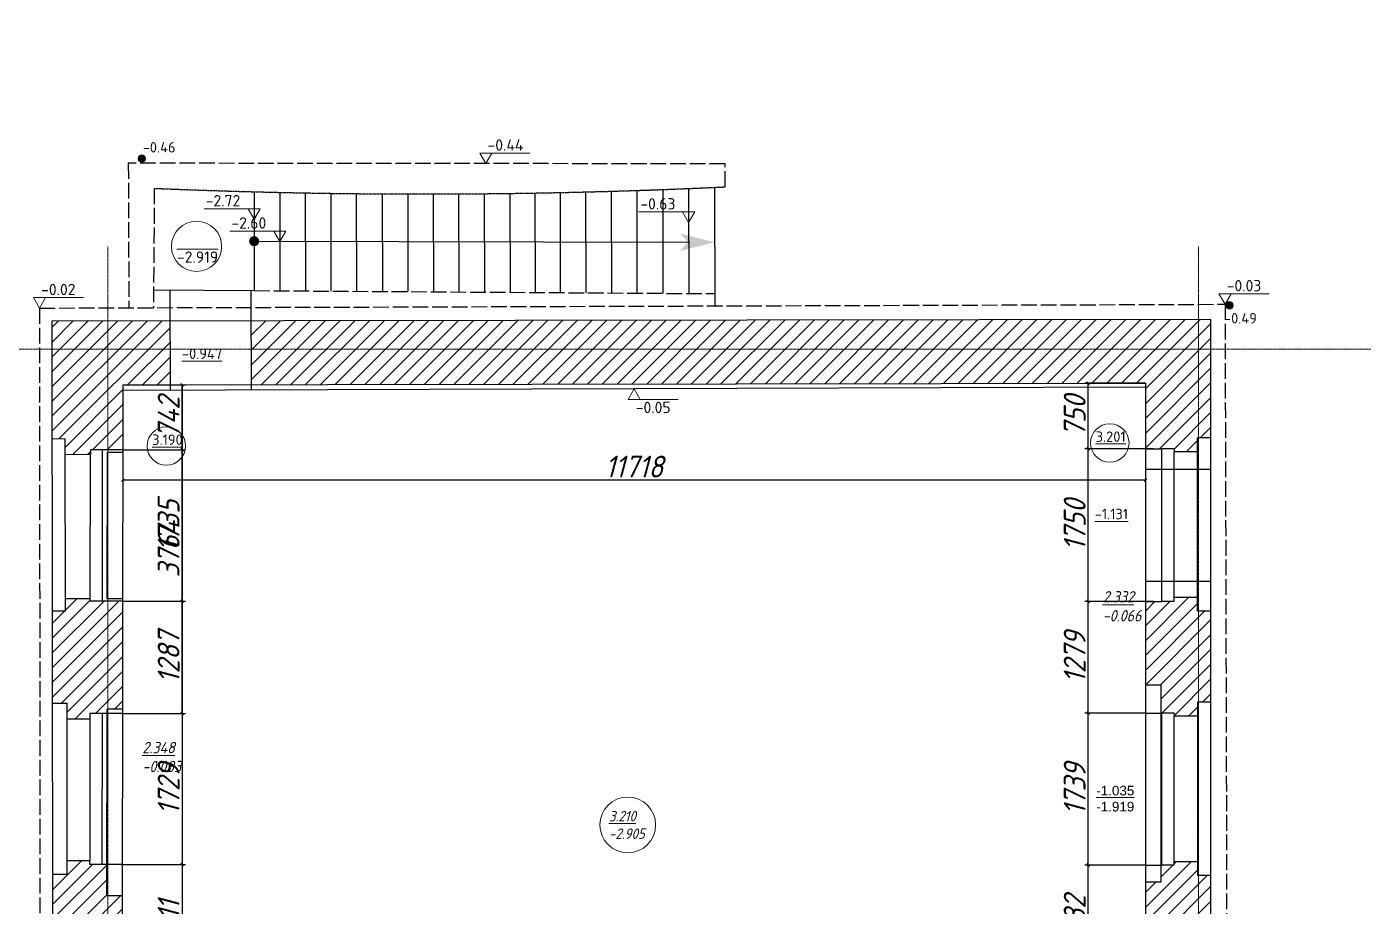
# Model space of a CAD drawing. Header units: millimetres. Extents: x 504091 to 2165846, y 135022 to 442887.
# Drawn here: x 583987 to 599304, y 302058 to 312132 of the extents above; entities that cross this region are included whole.
import ezdxf

# ---------------------------------------------------------------- set-up
doc = ezdxf.new("R2010")
doc.units = ezdxf.units.MM
for name, pattern in [('334', [5, 4, -1]), ('ACAD_ISO02W100', [15, 12, -3]), ('ADSK_Линия сетки', [25, 20, -2.5, 0, -2.5]), ('осеваяX2', [4, 2.5, -0.5, 0.5, -0.5])]:
    doc.linetypes.add(name, pattern=pattern)
doc.layers.get('Defpoints').update_dxf_attribs({"color": 255})
for name, color, linetype in [('Контур', 7, 'Continuous'), ('Перепад', 251, 'ACAD_ISO02W100'), ('Рама', 121, 'Continuous'), ('Штриховка', 252, 'Continuous')]:
    doc.layers.add(name, color=color, linetype=linetype)
for name, color, linetype, lineweight in [('Оси', 165, 'осеваяX2', 13), ('отметки', 7, 'Continuous', 20), ('размеры', 7, 'Continuous', 9)]:
    doc.layers.add(name, color=color, linetype=linetype, lineweight=lineweight)
doc.styles.add('ISOCPEUR', font='isocpeur.ttf', dxfattribs={"width": 0.9, "oblique": 15, "height": 250})
doc.styles.get("Standard").update_dxf_attribs({"font": 'arial.ttf'})
doc.dimstyles.new('GENPLAN 1000', dxfattribs={"dimscale": 10, "dimtxt": 13, "dimasz": 3, "dimexe": 4, "dimexo": 0, "dimgap": 3, "dimtad": 1, "dimdec": 0, "dimzin": 0, "dimtxsty": 'ISOCPEUR', "dimblk1": 'OBLIQUE', "dimblk2": 'OBLIQUE', "dimsah": 1, "dimcen": -1, "dimaunit": 1, "dimadec": 3, "dimazin": 0, "dimtfac": 0.75, "dimtdec": 0, "dimtix": 1, "dimtmove": 1, "dimatfit": 3, "dimfxl": 0, "dimtvp": 0.6, "dimarcsym": 0})

# ---------------------------------------------------------------- blocks, each defined once
blk = doc.blocks.new('S1')
at = {"color": 0, "const_width": 0.75}
blk.add_lwpolyline([(-0.375, 0, 1), (0.375, 0, 1)], format="xyb", close=True, dxfattribs=at)
blk = doc.blocks.new('*U15')
at = {"layer": 'Штриховка'}
blk.add_lwpolyline([(0, 0), (2.742, -4.148)], dxfattribs=at)
blk.add_solid([(2.91, -4.402), (2.774, -4.018), (2.609, -4.127), (2.742, -4.148)], dxfattribs=at)
at = {"layer": 'Штриховка', "xscale": 0.07662220042706859, "yscale": 0.07662220042706859, "zscale": 0.07662220042706859, "rotation": 92.00857567819726}
blk.add_blockref('S1', (0, 0), dxfattribs=at)
blk = doc.blocks.new('806')
at = {"color": 0, "const_width": 0.6}
blk.add_lwpolyline([(-0.3, 0, 1), (0.3, 0, 1)], format="xyb", close=True, dxfattribs=at)
at = {"color": 0}
blk.add_circle((0, 0), 0.6, dxfattribs=at)
blk = doc.blocks.new('_Oblique')
at = {"color": 0, "linetype": 'ByBlock', "lineweight": -2}
blk.add_line((-0.5, -0.5), (0.5, 0.5), dxfattribs=at)
blk = doc.blocks.new('*D30')
at = {"layer": 'Defpoints', "color": 0, "lineweight": 20, "ltscale": 0.03, "transparency": 16777216}
for p in [(596152, 302530), (596807, 302530), (596807, 301248)]:
    blk.add_point(p, dxfattribs=at)
at = {"layer": 'размеры', "color": 0, "lineweight": -2, "ltscale": 0.03, "transparency": 16777216}
for p, q in [((596807, 302530), (596112, 302530)), ((596152, 301248), (596152, 302530)), ((596807, 301248), (596112, 301248))]:
    blk.add_line(p, q, dxfattribs=at)
at = {"layer": 'размеры', "color": 0, "lineweight": -2, "ltscale": 0.03, "transparency": 16777216, "xscale": 30, "yscale": 30, "zscale": 30}
for p, rotation in [((596152, 302530), 90), ((596152, 301248), 270)]:
    blk.add_blockref('_Oblique', p, dxfattribs=dict(at, rotation=rotation))
at = {"layer": 'размеры', "color": 0, "ltscale": 0.03, "transparency": 16777216, "insert": (595997, 301889), "char_height": 250, "attachment_point": 5, "rotation": 90, "style": 'ISOCPEUR'}
blk.add_mtext('1282', dxfattribs=at)
blk = doc.blocks.new('*D31')
at = {"layer": 'Defpoints', "color": 0, "lineweight": 20, "ltscale": 0.03, "transparency": 16777216}
for p in [(596152, 304269), (596807, 304269), (596807, 302530)]:
    blk.add_point(p, dxfattribs=at)
at = {"layer": 'размеры', "color": 0, "lineweight": -2, "ltscale": 0.03, "transparency": 16777216}
for p, q in [((596807, 304269), (596112, 304269)), ((596152, 302530), (596152, 304269)), ((596807, 302530), (596112, 302530))]:
    blk.add_line(p, q, dxfattribs=at)
at = {"layer": 'размеры', "color": 0, "lineweight": -2, "ltscale": 0.03, "transparency": 16777216, "xscale": 30, "yscale": 30, "zscale": 30}
for p, rotation in [((596152, 304269), 90), ((596152, 302530), 270)]:
    blk.add_blockref('_Oblique', p, dxfattribs=dict(at, rotation=rotation))
at = {"layer": 'размеры', "color": 0, "ltscale": 0.03, "transparency": 16777216, "insert": (595997, 303400), "char_height": 250, "attachment_point": 5, "rotation": 90, "style": 'ISOCPEUR'}
blk.add_mtext('1739', dxfattribs=at)
blk = doc.blocks.new('*D32')
at = {"layer": 'Defpoints', "color": 0, "lineweight": 20, "ltscale": 0.03, "transparency": 16777216}
for p in [(596152, 305548), (596902, 305548), (596807, 304269)]:
    blk.add_point(p, dxfattribs=at)
at = {"layer": 'размеры', "color": 0, "lineweight": -2, "ltscale": 0.03, "transparency": 16777216}
for p, q in [((596902, 305548), (596112, 305548)), ((596152, 304269), (596152, 305548)), ((596807, 304269), (596112, 304269))]:
    blk.add_line(p, q, dxfattribs=at)
at = {"layer": 'размеры', "color": 0, "lineweight": -2, "ltscale": 0.03, "transparency": 16777216, "xscale": 30, "yscale": 30, "zscale": 30}
for p, rotation in [((596152, 305548), 90), ((596152, 304269), 270)]:
    blk.add_blockref('_Oblique', p, dxfattribs=dict(at, rotation=rotation))
at = {"layer": 'размеры', "color": 0, "ltscale": 0.03, "transparency": 16777216, "insert": (595997, 304909), "char_height": 250, "attachment_point": 5, "rotation": 90, "style": 'ISOCPEUR'}
blk.add_mtext('1279', dxfattribs=at)
blk = doc.blocks.new('*D33')
at = {"layer": 'Defpoints', "color": 0, "lineweight": 20, "ltscale": 0.03, "transparency": 16777216}
for p in [(596152, 307298), (596902, 307298), (596902, 305548)]:
    blk.add_point(p, dxfattribs=at)
at = {"layer": 'размеры', "color": 0, "lineweight": -2, "ltscale": 0.03, "transparency": 16777216}
for p, q in [((596902, 307298), (596112, 307298)), ((596152, 305548), (596152, 307298)), ((596902, 305548), (596112, 305548))]:
    blk.add_line(p, q, dxfattribs=at)
at = {"layer": 'размеры', "color": 0, "lineweight": -2, "ltscale": 0.03, "transparency": 16777216, "xscale": 30, "yscale": 30, "zscale": 30}
for p, rotation in [((596152, 307298), 90), ((596152, 305548), 270)]:
    blk.add_blockref('_Oblique', p, dxfattribs=dict(at, rotation=rotation))
at = {"layer": 'размеры', "color": 0, "ltscale": 0.03, "transparency": 16777216, "insert": (595997, 306423), "char_height": 250, "attachment_point": 5, "rotation": 90, "style": 'ISOCPEUR'}
blk.add_mtext('1750', dxfattribs=at)
blk = doc.blocks.new('*D34')
at = {"layer": 'Defpoints', "color": 0, "lineweight": 20, "ltscale": 0.03, "transparency": 16777216}
for p in [(596152, 308048), (596808, 308048), (596902, 307298)]:
    blk.add_point(p, dxfattribs=at)
at = {"layer": 'размеры', "color": 0, "lineweight": -2, "ltscale": 0.03, "transparency": 16777216}
for p, q in [((596808, 308048), (596112, 308048)), ((596152, 307298), (596152, 308048)), ((596902, 307298), (596112, 307298))]:
    blk.add_line(p, q, dxfattribs=at)
at = {"layer": 'размеры', "color": 0, "lineweight": -2, "ltscale": 0.03, "transparency": 16777216, "xscale": 30, "yscale": 30, "zscale": 30}
for p, rotation in [((596152, 308048), 90), ((596152, 307298), 270)]:
    blk.add_blockref('_Oblique', p, dxfattribs=dict(at, rotation=rotation))
at = {"layer": 'размеры', "color": 0, "ltscale": 0.03, "transparency": 16777216, "insert": (595997, 307673), "char_height": 250, "attachment_point": 5, "rotation": 90, "style": 'ISOCPEUR'}
blk.add_mtext('750', dxfattribs=at)
blk = doc.blocks.new('*D35')
at = {"layer": 'Defpoints', "color": 0, "lineweight": 20, "ltscale": 0.03, "transparency": 16777216}
for p in [(596808, 308048), (585089, 308029), (585089, 306939)]:
    blk.add_point(p, dxfattribs=at)
at = {"layer": 'размеры', "color": 0, "lineweight": -2, "ltscale": 0.03, "transparency": 16777216}
for p, q in [((596808, 308048), (596808, 306899)), ((585089, 308029), (585089, 306899)), ((596808, 306939), (585089, 306939))]:
    blk.add_line(p, q, dxfattribs=at)
at = {"layer": 'размеры', "color": 0, "lineweight": -2, "ltscale": 0.03, "transparency": 16777216, "xscale": 30, "yscale": 30, "zscale": 30, "rotation": 180}
blk.add_blockref('_Oblique', (585089, 306939), dxfattribs=at)
at = {"layer": 'размеры', "color": 0, "lineweight": -2, "ltscale": 0.03, "transparency": 16777216, "xscale": 30, "yscale": 30, "zscale": 30}
blk.add_blockref('_Oblique', (596808, 306939), dxfattribs=at)
at = {"layer": 'размеры', "color": 0, "ltscale": 0.03, "transparency": 16777216, "insert": (590948, 307094), "char_height": 250, "attachment_point": 5, "style": 'ISOCPEUR'}
blk.add_mtext('11718', dxfattribs=at)
blk = doc.blocks.new('*D36')
at = {"layer": 'Defpoints', "color": 0, "lineweight": 20, "ltscale": 0.03, "transparency": 16777216}
for p in [(585089, 308029), (585088, 307287), (585768, 307287)]:
    blk.add_point(p, dxfattribs=at)
at = {"layer": 'размеры', "color": 0, "lineweight": -2, "ltscale": 0.03, "transparency": 16777216}
for p, q in [((585089, 308029), (585808, 308029)), ((585768, 308029), (585768, 307287)), ((585088, 307287), (585808, 307287))]:
    blk.add_line(p, q, dxfattribs=at)
at = {"layer": 'размеры', "color": 0, "lineweight": -2, "ltscale": 0.03, "transparency": 16777216, "xscale": 30, "yscale": 30, "zscale": 30}
for p, rotation in [((585768, 308029), 90), ((585768, 307287), 270)]:
    blk.add_blockref('_Oblique', p, dxfattribs=dict(at, rotation=rotation))
at = {"layer": 'размеры', "color": 0, "ltscale": 0.03, "transparency": 16777216, "insert": (585613, 307658), "char_height": 250, "attachment_point": 5, "rotation": 90, "style": 'ISOCPEUR'}
blk.add_mtext('742', dxfattribs=at)
blk = doc.blocks.new('*D37')
at = {"layer": 'Defpoints', "color": 0, "lineweight": 20, "ltscale": 0.03, "transparency": 16777216}
for p in [(585088, 307287), (585085, 305552), (585768, 305552)]:
    blk.add_point(p, dxfattribs=at)
at = {"layer": 'размеры', "color": 0, "lineweight": -2, "ltscale": 0.03, "transparency": 16777216}
for p, q in [((585088, 307287), (585808, 307287)), ((585768, 307287), (585768, 305552)), ((585085, 305552), (585808, 305552))]:
    blk.add_line(p, q, dxfattribs=at)
at = {"layer": 'размеры', "color": 0, "lineweight": -2, "ltscale": 0.03, "transparency": 16777216, "xscale": 30, "yscale": 30, "zscale": 30}
for p, rotation in [((585768, 307287), 90), ((585768, 305552), 270)]:
    blk.add_blockref('_Oblique', p, dxfattribs=dict(at, rotation=rotation))
at = {"layer": 'размеры', "color": 0, "ltscale": 0.03, "transparency": 16777216, "insert": (585613, 306419), "char_height": 250, "attachment_point": 5, "rotation": 90, "style": 'ISOCPEUR'}
blk.add_mtext('1735', dxfattribs=at)
blk = doc.blocks.new('*D38')
at = {"layer": 'Defpoints', "color": 0, "lineweight": 20, "ltscale": 0.03, "transparency": 16777216}
for p in [(585085, 305552), (585083, 304265), (585768, 304265)]:
    blk.add_point(p, dxfattribs=at)
at = {"layer": 'размеры', "color": 0, "lineweight": -2, "ltscale": 0.03, "transparency": 16777216}
for p, q in [((585085, 305552), (585808, 305552)), ((585768, 305552), (585768, 304265)), ((585083, 304265), (585808, 304265))]:
    blk.add_line(p, q, dxfattribs=at)
at = {"layer": 'размеры', "color": 0, "lineweight": -2, "ltscale": 0.03, "transparency": 16777216, "xscale": 30, "yscale": 30, "zscale": 30}
for p, rotation in [((585768, 305552), 90), ((585768, 304265), 270)]:
    blk.add_blockref('_Oblique', p, dxfattribs=dict(at, rotation=rotation))
at = {"layer": 'размеры', "color": 0, "ltscale": 0.03, "transparency": 16777216, "insert": (585613, 304909), "char_height": 250, "attachment_point": 5, "rotation": 90, "style": 'ISOCPEUR'}
blk.add_mtext('1287', dxfattribs=at)
blk = doc.blocks.new('*D39')
at = {"layer": 'Defpoints', "color": 0, "lineweight": 20, "ltscale": 0.03, "transparency": 16777216}
for p in [(585089, 308029), (585768, 308029), (585083, 304265)]:
    blk.add_point(p, dxfattribs=at)
at = {"layer": 'размеры', "color": 0, "lineweight": -2, "ltscale": 0.03, "transparency": 16777216}
for p, q in [((585089, 308029), (585808, 308029)), ((585768, 304265), (585768, 308029)), ((585083, 304265), (585808, 304265))]:
    blk.add_line(p, q, dxfattribs=at)
at = {"layer": 'размеры', "color": 0, "lineweight": -2, "ltscale": 0.03, "transparency": 16777216, "xscale": 30, "yscale": 30, "zscale": 30}
for p, rotation in [((585768, 308029), 90), ((585768, 304265), 270)]:
    blk.add_blockref('_Oblique', p, dxfattribs=dict(at, rotation=rotation))
at = {"layer": 'размеры', "color": 0, "ltscale": 0.03, "transparency": 16777216, "insert": (585613, 306147), "char_height": 250, "attachment_point": 5, "rotation": 90, "style": 'ISOCPEUR'}
blk.add_mtext('3764', dxfattribs=at)
blk = doc.blocks.new('*D40')
at = {"layer": 'Defpoints', "color": 0, "lineweight": 20, "ltscale": 0.03, "transparency": 16777216}
for p in [(585083, 304265), (585080, 302536), (585768, 302536)]:
    blk.add_point(p, dxfattribs=at)
at = {"layer": 'размеры', "color": 0, "lineweight": -2, "ltscale": 0.03, "transparency": 16777216}
for p, q in [((585083, 304265), (585808, 304265)), ((585768, 304265), (585768, 302536)), ((585080, 302536), (585808, 302536))]:
    blk.add_line(p, q, dxfattribs=at)
at = {"layer": 'размеры', "color": 0, "lineweight": -2, "ltscale": 0.03, "transparency": 16777216, "xscale": 30, "yscale": 30, "zscale": 30}
for p, rotation in [((585768, 304265), 90), ((585768, 302536), 270)]:
    blk.add_blockref('_Oblique', p, dxfattribs=dict(at, rotation=rotation))
at = {"layer": 'размеры', "color": 0, "ltscale": 0.03, "transparency": 16777216, "insert": (585613, 303401), "char_height": 250, "attachment_point": 5, "rotation": 90, "style": 'ISOCPEUR'}
blk.add_mtext('1729', dxfattribs=at)
blk = doc.blocks.new('*D41')
at = {"layer": 'Defpoints', "color": 0, "lineweight": 20, "ltscale": 0.03, "transparency": 16777216}
for p in [(585080, 302536), (585078, 301225), (585768, 301225)]:
    blk.add_point(p, dxfattribs=at)
at = {"layer": 'размеры', "color": 0, "lineweight": -2, "ltscale": 0.03, "transparency": 16777216}
for p, q in [((585080, 302536), (585808, 302536)), ((585768, 302536), (585768, 301225)), ((585078, 301225), (585808, 301225))]:
    blk.add_line(p, q, dxfattribs=at)
at = {"layer": 'размеры', "color": 0, "lineweight": -2, "ltscale": 0.03, "transparency": 16777216, "xscale": 30, "yscale": 30, "zscale": 30}
for p, rotation in [((585768, 302536), 90), ((585768, 301225), 270)]:
    blk.add_blockref('_Oblique', p, dxfattribs=dict(at, rotation=rotation))
at = {"layer": 'размеры', "color": 0, "ltscale": 0.03, "transparency": 16777216, "insert": (585613, 301881), "char_height": 250, "attachment_point": 5, "rotation": 90, "style": 'ISOCPEUR'}
blk.add_mtext('1311', dxfattribs=at)
blk = doc.blocks.new('оси')
at = {"layer": 'Оси', "linetype": 'ADSK_Линия сетки'}
for p, q in [((24550, -2196.5), (24550, 46378)), ((37050, -2196.5), (37050, 46378)), ((-3614.3, 45200), (62615.4, 45200))]:
    blk.add_line(p, q, dxfattribs=at)

msp = doc.modelspace()

# ---------------------------------------------------------------- hatches: boundary and pattern name
at = {"layer": 'Штриховка', "ltscale": 0.03}
h = msp.add_hatch(dxfattribs=at)
h.set_pattern_fill('_USER', color=256, scale=120, angle=45, pattern_type=0)
h.set_pattern_definition([(45, (592694.78, 283676.1), (-84.8528, 84.8528), [])])
h.paths.add_polyline_path([(592787.6397, 283908.4079), (592642.794, 283909.2875), (592641.9206, 283558.2902), (592498.333, 283559.1622), (592498.614, 283302.7289), (592783.9634, 283303.0416)], flags=17)
h.paths.add_polyline_path([(620824.0138, 307295.056), (620674.0436, 307298.0489), (620662.5105, 306720.1371), (620812.4807, 306717.1443)], flags=17)
h.paths.add_polyline_path([(612646.7372, 308113.2191), (613525.8437, 308114.325), (613525.3023, 308544.6449), (613524.7319, 308998.0477), (611882.1579, 308997.7993), (611928.1288, 300770.1047), (611834.3621, 300768.1833), (611834.5178, 300563.5691), (612653.8652, 300585.01), (612651.1533, 301696.5656), (613770.6406, 301692.1388), (613774.5255, 302287.2422), (612654.0573, 302294.5567)])
h.paths.add_polyline_path([(605972.9186, 285704.39), (606234.5105, 285707.1371), (606232.7661, 285873.2484), (606229.8208, 286153.7083), (604567.8886, 286157.8516), (604641.4795, 280866.0745), (605459.014, 280786.8716), (605458.3044, 280952.1559), (606406.8458, 280955.1563), (606406.3328, 281117.3214), (605462.649, 281114.3364), (605450.3713, 285264.1905), (605977.4834, 285269.7261)], flags=17)
h.paths.add_polyline_path([(597882.2773, 283842.1373), (596845.3536, 283831.7551), (596845.6578, 283305.2406), (592783.9634, 283303.0416), (592498.614, 283302.7289), (592498.6309, 283287.2885), (587493.8511, 283295.9883), (587493.852, 283296.3061), (587203.8114, 283297.1371), (585035.5866, 283297.1371), (585035.2985, 283831.0864), (584069.2067, 283821.6414), (584078.0162, 282872.2637), (582665.5907, 282870.8938), (582684.5739, 284233.46), (579987.4423, 284263.0447), (579986.9313, 284113.0412), (582532.4926, 284085.1192), (582513.4844, 282720.7462), (584079.4081, 282722.265), (584082.6558, 282372.268), (584519.3706, 282372.6916), (584539.5257, 282212.7111), (584579.2153, 282532.7497), (584599.3705, 282372.7692), (585036.0853, 282373.1928), (585035.7476, 282998.8465), (596845.8311, 283005.2407), (596846.1574, 282440.4025), (597333.2845, 282446.2363), (597355.1991, 282286.4873), (597391.3642, 282606.9434), (597413.2788, 282447.1943), (597900.4059, 282453.0282), (597896.4911, 282753.0028), (598972.4675, 282765.8888), (598985.9362, 284149.1172), (601323.1136, 284150.5432), (601322.7586, 284300.543), (598837.3887, 284299.0266), (598824.3907, 282964.1297), (597893.8812, 282952.9859)])
h.paths.add_polyline_path([(594673.4558, 285763.5232), (588649.4184, 285761.3606), (588649.5323, 285444.2494), (592496.2347, 285473.8256), (592496.5324, 285202.1657), (592646.009, 285201.2579), (592645.2513, 284896.7628), (592525.2143, 284882.0614), (592765.1389, 284851.4643), (592645.102, 284836.7629), (592644.3443, 284532.2678), (592497.2656, 284533.161), (592497.4979, 284321.1733), (592643.8168, 284320.2847), (592642.9433, 283969.2874), (592522.9064, 283954.586), (592787.7151, 283920.8155), (592796.9395, 285439.7763), (594674.1739, 285443.9948)])
h.paths.add_polyline_path([(587832.4829, 285761.0673), (587613.5167, 285760.9887), (586809.515, 285760.7001), (586812.4264, 285435.8994), (587209.9499, 285439.4627), (587203.8114, 283297.1371), (587493.852, 283296.3061), (587499.9812, 285435.4108), (587834.967, 285437.9864)])
h.paths.add_polyline_path([(585054.9295, 287077.9351), (584849.0508, 287078.2721), (584849.4291, 287309.3534), (584713.5695, 287309.5758), (584713.6133, 287336.2873), (584420.0727, 287337.0316), (584419.6704, 287178.3664), (584271.0179, 287178.7433), (584268.3728, 286135.497), (576811.1233, 286148.718), (576807.4341, 285874.4917), (576647.1796, 285856.6458), (576966.6125, 285812.3449), (576806.358, 285794.499), (576802.6688, 285520.2727), (577102.696, 285520.2727), (577063.8513, 282632.8169), (579981.7845, 282602.0822), (579982.8064, 282902.0881), (577367.8715, 282929.6312), (577402.7231, 285520.2727), (584054.184, 285440.5887), (584056.3557, 285206.549), (585034.551, 285216.1124), (585034.441, 285419.9623), (585493.5032, 285424.0771), (585490.4901, 285760.2265), (585052.7721, 285760.0694)])
h.paths.add_polyline_path([(603411.7263, 286160.7341), (597616.8793, 286175.1812), (597612.1328, 287223.674), (597453.8968, 287222.9577), (597453.247, 287366.4968), (597171.3201, 287365.2205), (597171.3681, 287344.7782), (596998.5375, 287344.3722), (596998.9883, 287152.5189), (596830.692, 287152.1235), (596833.9528, 285764.2989), (596186.475, 285764.0664), (596187.1867, 285447.3948), (596844.4194, 285448.8718), (596844.598, 285139.7776), (597864.8028, 285181.115), (597861.3382, 285446.5954), (601955.1216, 285452.57), (603198.1506, 285444.7571), (603198.1506, 284174.0204), (603318.1506, 284159.0204), (603198.1506, 284144.0204), (603198.1506, 282874.5452), (601326.1434, 282870.1155), (601326.8533, 282570.1163), (603008.8948, 282574.0965), (603041.9257, 278038.3508), (604586.5105, 278032.7333), (604586.5105, 277503.9313), (608542.8616, 277543.7744), (615386.5943, 277611.0375), (615381.3272, 274221.1371), (615081.3268, 274221.1371), (615080.6285, 273771.6626), (615240.5972, 273751.4141), (615080.5663, 273731.6627), (615079.9301, 273322.1881), (622586.8826, 273306.2118), (622578.7968, 274954.2397), (622268.3862, 274955.6002), (621671.6891, 274958.2153), (621668.3079, 274186.7229), (620471.2491, 274191.594), (620479.9368, 279415.7692), (620209.5012, 279415.8508), (620209.4481, 279239.7183), (620322.3243, 279238.6209), (620324.6562, 275652.0752), (620003.4728, 275652.34), (620003.2667, 275402.3401), (620324.6562, 275402.0751), (620324.6562, 274221.1371), (619286.5105, 274221.1371), (619286.5105, 274498.1415), (619036.5105, 274498.1415), (619036.5105, 274221.1371), (615928.17, 274221.1371), (615931.9829, 278521.119), (615394.288, 278515.79), (615397.6223, 278179.3634), (612880.5105, 278159.2867), (612880.5105, 279805.1371), (612727.5105, 279805.1371), (612727.5105, 279742.1371), (612326.957, 279742.1371), (612281.522, 278154.5091), (608784.8283, 278148.7792), (608787.126, 279790.1371), (608647.5105, 279790.1371), (608647.5105, 279728.1371), (608241.8877, 279728.1371), (608258.4837, 277956.1398), (606764.3553, 277891.3613), (606760.7402, 278128.0418), (605470.5144, 278108.3349), (605463.1999, 279811.9383), (604656.1065, 279814.2744), (604671.7627, 278688.4669), (603466.0882, 278695.8637)])
h.paths.add_polyline_path([(597598.5625, 290221.3067), (597452.3581, 290220.6448), (597451.6134, 290385.1432), (597164.6156, 290383.844), (597164.3499, 290331.8181), (597007.2141, 290331.4489), (597007.5477, 290189.4779), (596823.5567, 290189.0456), (596825.7369, 289261.1165), (596994.0331, 289261.512), (596994.4655, 289077.4942), (597027.2964, 289077.5713), (597167.2961, 289077.9002), (597167.3836, 289040.6301), (597445.6625, 289041.8899), (597445.0236, 289183.0252), (597603.2595, 289183.7415)])
h.paths.add_polyline_path([(597584.7933, 293262.8729), (597420.3908, 293262.1287), (597419.7386, 293406.1868), (597157.1294, 293404.9979), (597157.1392, 293400.8176), (597016.9447, 293400.4883), (597017.4498, 293185.5176), (596816.5175, 293185.0455), (596818.4298, 292371.1205), (597002.4208, 292371.5528), (597002.9989, 292125.5072), (597160.1347, 292125.8764), (597160.2575, 292073.6214), (597443.9638, 292074.9057), (597443.3004, 292221.4681), (597589.5048, 292222.13)])
h.paths.add_polyline_path([(597570.8741, 296337.5765), (597416.4868, 296336.8776), (597415.8844, 296469.9341), (597132.2516, 296468.6501), (597132.3593, 296422.8111), (597002.6648, 296422.5064), (597002.9889, 296284.5612), (596809.2361, 296284.106), (596811.5551, 295297.1067), (597012.4875, 295297.5788), (597012.8212, 295155.5232), (597153.0157, 295155.8526), (597153.0677, 295133.7265), (597411.9128, 295134.8983), (597411.1467, 295304.1257), (597575.5492, 295304.87)])
h.paths.add_polyline_path([(597559.3105, 298891.9371), (597559.2597, 299345.2415), (597411.2263, 299345.2249), (597411.2084, 299504.6491), (597129.7049, 299504.6175), (597129.7016, 299473.1052), (596998.5081, 299473.1189), (596998.4909, 299308.1181), (596806.7043, 299308.1381), (596806.603, 298334.0786), (596998.1724, 298334.5287), (596998.546, 298175.5155), (597128.2406, 298175.8202), (597128.2702, 298163.1968), (597408.2133, 298164.4641), (597407.5314, 298315.0889), (597561.9188, 298315.7878)])
h.paths.add_polyline_path([(597558.9155, 302411.2416), (597408.3236, 302411.2247), (597408.3061, 302566.9479), (597135.4478, 302566.9173), (597135.4519, 302530.1045), (596989.4969, 302530.1045), (596989.4769, 302337.1182), (596807.0191, 302337.1372), (596806.9186, 301370.1385), (596998.7052, 301370.1185), (596998.6925, 301248.1214), (597129.8861, 301248.1078), (597129.8831, 301219.7076), (597411.0159, 301219.7392), (597410.9987, 301372.423), (597559.0321, 301372.4397)])
h.paths.add_polyline_path([(597558.5758, 305437.6423), (597403.3215, 305437.6249), (597403.3039, 305594.443), (597135.7704, 305594.413), (597135.7656, 305548.1037), (596995.7656, 305548.1182), (596807.3529, 305548.1378), (596807.2537, 304594.1451), (596989.7115, 304594.1261), (596989.6777, 304269.1211), (597135.6327, 304269.106), (597135.6293, 304236.4083), (597408.1187, 304236.4389), (597408.101, 304394.4275), (597558.6929, 304394.4444)])
h.paths.add_polyline_path([(597558.2005, 308780.5518), (586555.8561, 308762.9934), (586558.2503, 308031.6223), (596807.6127, 308047.6325), (596807.5348, 307298.1418), (596995.9475, 307298.1222), (597135.9475, 307298.1077), (597135.9438, 307262.109), (597403.1167, 307262.139), (597403.0988, 307421.9232), (597558.353, 307421.9406)])
h.paths.add_polyline_path([(585629.0396, 308761.5143), (584273.2474, 308759.3506), (584275.2255, 307413.7087), (584427.8758, 307413.9331), (584428.1401, 307234.1578), (584716.3544, 307234.5815), (584716.4407, 307287.2797), (584856.4409, 307287.2797), (585088.0125, 307286.9006), (585089.2279, 308029.3276), (585631.4338, 308030.1745)])
h.paths.add_polyline_path([(585085.1725, 305552.082), (584853.6009, 305552.4611), (584713.6011, 305552.6903), (584713.6528, 305584.3115), (584430.566, 305583.8953), (584430.774, 305442.3769), (584278.1237, 305442.1525), (584279.678, 304384.8251), (584448.661, 304385.0735), (584448.9283, 304203.2285), (584711.3926, 304203.6144), (584711.4941, 304265.6561), (584851.494, 304265.4269), (584907.331, 304265.3355), (584907.4146, 304316.4058), (585083.1492, 304316.1181)])
h.paths.add_polyline_path([(585079.6478, 302177.2384), (584903.9132, 302177.5261), (584904.5006, 302536.3533), (584848.6635, 302536.4447), (584708.6637, 302536.6738), (584708.7387, 302582.4471), (584451.3115, 302582.0686), (584451.5398, 302426.7357), (584282.5568, 302426.4873), (584284.147, 301344.7217), (584450.5256, 301344.9662), (584450.7416, 301197.9913), (584735.4229, 301198.4098), (584735.4672, 301225.5121), (584902.3543, 301225.2389), (584902.3742, 301237.4075), (585078.1087, 301237.1198)])
h.paths.add_polyline_path([(585074.5482, 299062.1322), (584898.8136, 299062.4199), (584899.5191, 299493.3876), (584872.6319, 299493.4316), (584732.6321, 299493.6608), (584732.6893, 299528.5589), (584453.1963, 299528.148), (584453.4129, 299380.8525), (584287.0343, 299380.608), (584288.6064, 298311.1557), (584442.0648, 298311.3813), (584442.309, 298145.2639), (584715.3293, 298145.6653), (584715.3685, 298169.6203), (584855.3683, 298169.3911), (585073.0862, 298169.0347)])
h.paths.add_polyline_path([(585069.385, 295908.1324), (584888.5877, 295908.4284), (584889.4635, 296443.4024), (584852.5429, 296443.4629), (584712.5431, 296443.6921), (584712.6013, 296479.2723), (584444.7586, 296478.8786), (584444.9945, 296318.4469), (584291.5361, 296318.2213), (584292.5105, 295655.3371), (584291.4998, 295256.7058), (584446.4641, 295256.3129), (584446.1107, 295116.9048), (584710.37, 295116.2348), (584710.3985, 295133.6776), (584871.1788, 295133.4144), (584871.3311, 295226.4518), (585068.2685, 295226.1294)])
h.paths.add_polyline_path([(585064.6965, 293044.1352), (584867.759, 293044.4576), (584868.3352, 293396.3797), (584847.5547, 293396.4137), (584707.5545, 293396.4137), (584707.5755, 293409.1993), (584441.7824, 293409.8732), (584441.3991, 293258.7001), (584286.4348, 293259.093), (584283.7891, 292215.6221), (584435.5496, 292215.2374), (584435.1575, 292060.5852), (584721.346, 292059.8596), (584721.3784, 292079.6465), (584861.3782, 292079.4173), (584895.2455, 292079.3619), (584895.4339, 292194.409), (585063.305, 292194.1342)])
h.paths.add_polyline_path([(585059.895, 290111.1234), (584892.0239, 290111.3982), (584892.4198, 290353.2814), (584858.5525, 290353.3368), (584718.5497, 290351.7131), (584430.8264, 290352.4426), (584430.4879, 290218.9197), (584278.7273, 290219.3045), (584276.0311, 289155.9209), (584424.6836, 289155.544), (584424.3315, 289016.6751), (584716.3629, 289015.9347), (584716.4067, 289042.6825), (584852.2662, 289042.46), (584852.4725, 289168.4597), (585058.3513, 289168.1227)])
h.paths.add_polyline_path([(613258.7804, 285980.7369), (614240.5105, 285972.1371), (614240.5105, 285889.3999), (614953.1709, 285883.1572), (614947.9607, 285288.367), (615366.8523, 285284.6975), (615364.293, 280974.781), (614592.5685, 280975.6486), (614592.7779, 280830.3663), (615371.3376, 280831.4887), (615375.4439, 280417.1639), (615924.222, 280422.6028), (615921.1842, 280599.2771), (620038.3312, 280547.2671), (620043.3587, 280945.2469), (615906.799, 280996.8646), (615896.0775, 285281.1704), (619899.188, 285253.4754), (619884.9923, 286084.5706), (615771.7544, 286111.7451), (615778.1107, 288351.0881), (615215.841, 288352.6841), (615209.8724, 286108.1437), (612830.2896, 286126.7052), (612725.6024, 291009.0611), (612195.1495, 290997.6872), (611969.9486, 290992.8584), (611987.1273, 286139.3547), (607427.9046, 286150.7213), (607430.6865, 285885.8286), (607432.4309, 285719.7174), (607671.1199, 285722.2241), (607675.6846, 285287.5602), (608213.9211, 285293.2126), (608218.5936, 281123.0538), (607288.4632, 281120.1117), (607288.9761, 280957.9466), (608230.3418, 280960.9242), (608231.9695, 280787.1371), (608649.5105, 280787.1371), (608649.5105, 280725.1371), (608788.435, 280725.1371), (608788.619, 280856.6145), (610150.246, 280853.473), (610150.5623, 280990.5645), (608777.9144, 280993.7315), (608773.07, 285317.3683), (612363.7624, 285314.8721), (612341.6173, 280985.5093), (611044.8526, 280988.5012), (611044.5363, 280851.4097), (612358.6156, 280848.3778), (612356.6054, 280778.1371), (612728.5105, 280778.1371), (612728.5105, 280702.1371), (612883.3907, 280702.1371), (612883.7772, 280827.9026), (613698.4861, 280829.077), (613698.652, 280976.6536), (612874.9295, 280977.5796), (612900.1314, 285306.3055), (613252.8455, 285303.2158)])
h.paths.add_polyline_path([(619378.1011, 279416.1013), (615941.5105, 279417.1371), (615941.1437, 279438.474), (615385.2382, 279428.9154), (615389.1346, 279035.7676), (615932.4441, 279041.1523), (615932.657, 279281.2982), (619378.0503, 279247.8013)], flags=17)
h.paths.add_polyline_path([(622567.2025, 277317.3782), (622288.3862, 277318.6002), (621682.0454, 277321.2575), (621677.0921, 276191.0601), (622273.7893, 276188.445), (622572.7478, 276187.1348)], flags=17)
h.paths.add_polyline_path([(622539.5936, 282944.5622), (622645.9699, 282943.3033), (622634.4808, 283535.8146), (621693.8663, 283540.2778), (621691.1021, 280924.6857), (621176.5334, 280931.1067), (621171.5037, 280532.9523), (621696.092, 280526.3254), (621687.4485, 278554.1024), (622293.7893, 278551.445), (622561.1535, 278550.2732)])
h.paths.add_polyline_path([(622281.1737, 308999.3716), (614520.5116, 308998.1983), (614521.0806, 308545.8976), (614521.622, 308115.5777), (617024.9137, 308118.727), (617006.2446, 305775.7544), (617338.4354, 305777.01), (617337.6642, 305981.0685), (617207.883, 305980.578), (617224.922, 308118.9786), (620690.5135, 308123.3384), (620688.3399, 308014.4221), (620838.31, 308011.4293), (620840.5433, 308123.3384), (621546.2255, 308123.3384), (621546.2255, 305993.5915), (620798.0411, 305993.5915), (620801.8386, 306183.8777), (620651.8684, 306186.8706), (620648.0111, 305993.5805), (618259.2142, 305984.5517), (618259.9854, 305780.4931), (621546.2255, 305792.914), (621563.1667, 302236.3971), (614638.4263, 302281.6025), (614636.0819, 301688.7166), (615172.9294, 301686.5938), (615176.6742, 300336.8139), (615775.6246, 300338.4756), (615771.7769, 301681.1321), (621558.1932, 301633.9376), (621612.329, 293998.6273), (615793.6458, 294049.9988), (615778.1422, 299459.9557), (615179.1115, 299458.2938), (615183.0526, 298037.7679), (614504.8833, 298023.4633), (614508.2942, 297849.6722), (615193.104, 297863.1123), (615201.178, 293931.0769), (612664.4011, 293925.8679), (612653.951, 297813.2785), (613640.5077, 297832.6408), (613637.1218, 298005.1596), (612660.2097, 297984.5536), (612656.3053, 299584.893), (611835.2462, 299606.2655), (611838.1534, 295785.4557), (611952.9884, 295784.6421), (611966.0852, 292084.3856), (612171.754, 292088.7956), (612702.2069, 292100.1695), (612669.9396, 293605.0419), (615229.7733, 293591.9996), (615225.1885, 291867.8773), (615788.0886, 291866.2795), (615793.4001, 293737.5116), (621655.6923, 293681.5999), (621648.0716, 286072.9226), (620876.1638, 286078.0223), (620874.4827, 285823.5556), (621110.1082, 285812.7841), (621054.6821, 285245.4813), (621695.6637, 285241.0467), (621694.9556, 284571.0477), (622615.2275, 284528.7364), (622584.7961, 286098.126), (622443.7027, 286097.9226), (622439.7713, 288824.1371), (622376.4426, 288824.1371), (622344.5105, 293417.4371), (622313.7105, 301705.7371)])

# ---------------------------------------------------------------- linework, layer by layer
at = {"layer": 'Контур', "color": 252, "ltscale": 15}
for p, q in [((586592.2138, 310242.081), (586594.021, 309109.6636)), ((586885.9067, 310234.9193), (586887.7056, 309107.7253)), ((587178.226, 310228.9566), (587180.0184, 309105.7961)), ((587470.5434, 310224.1563), (587472.3312, 309103.8668)), ((587762.8589, 310220.5184), (587764.644, 309101.9375)), ((588061.8647, 310217.9994), (588063.6489, 309099.9641)), ((588354.1765, 310216.7119), (588355.9617, 309098.0348)), ((588645.0278, 310216.5841), (588646.816, 309096.1152)), ((588935.8774, 310217.6065), (588937.6702, 309094.1955)), ((589229.9792, 310219.8099), (589231.7786, 309092.2544)), ((589524.0791, 310223.1896), (589525.887, 309090.3133)), ((589811.2935, 310227.6255), (589813.1115, 309088.4176)), ((590098.506, 310233.1836), (590100.3359, 309086.5219)), ((590390.8049, 310239.9924), (590392.6488, 309084.5926)), ((590686.7184, 310248.07), (590688.5783, 309082.6395)), ((590979.0135, 310257.2192), (590980.8911, 309080.7102)), ((591275.6409, 310267.6936), (591277.5383, 309078.7523)), ((591572.2664, 310279.3667), (591574.1855, 309076.7945)), ((591869.2133, 310292.254), (591871.3802, 308934.4358))]:
    msp.add_line(p, q, dxfattribs=at)
at = {"layer": 'Контур', "ltscale": 15}
for p, q in [((585441.0223, 309117.2735), (586594.021, 309109.6636)), ((585627.8791, 309116.0402), (585631.6388, 307967.5435)), ((586554.7204, 309109.923), (586558.4502, 307970.5775)), ((597558.2005, 308780.5518), (584273.2474, 308759.3506)), ((584273.2474, 308759.3506), (584292.5105, 295655.3371)), ((597559.3105, 298891.9371), (597558.2005, 308780.5518)), ((585089.2279, 308029.3276), (596807.6127, 308047.6325)), ((596807.6127, 308047.6325), (596806.5105, 297444.1371)), ((585089.2279, 308029.3276), (585052.7721, 285760.0694)), ((596807.6081, 308004.1294), (585089.1238, 307965.7675)), ((584275.2255, 307413.7087), (584427.8758, 307413.9331)), ((584430.774, 305442.3769), (584427.8758, 307413.9331)), ((584716.441, 307287.5089), (584716.3544, 307234.5815)), ((584856.4409, 307287.2797), (584716.441, 307287.2797)), ((585088.0125, 307286.9006), (584856.4409, 307287.2797)), ((596807.5348, 307298.1418), (596995.9475, 307298.1222)), ((597135.9475, 307298.1077), (596995.9475, 307298.1222)), ((597135.9475, 307298.1077), (597135.9438, 307262.109)), ((597558.353, 307421.9406), (597403.0988, 307421.9232)), ((597403.3215, 305437.6249), (597403.0988, 307421.9232)), ((584428.1401, 307234.1578), (584716.3544, 307234.5815)), ((597403.1167, 307262.139), (597135.9438, 307262.109)), ((596807.5105, 307065.1371), (597558.3931, 307065.0591)), ((596807.3772, 305782.1361), (597558.5371, 305782.058)), ((597135.7656, 305548.1037), (597135.7704, 305594.413)), ((597403.3039, 305594.443), (597135.7704, 305594.413)), ((584278.1237, 305442.1525), (584430.774, 305442.3769)), ((584430.566, 305583.8953), (584713.6528, 305584.3115)), ((584713.6011, 305552.6903), (584713.6528, 305584.3115)), ((584853.6009, 305552.4611), (584713.6011, 305552.6903)), ((585085.1725, 305552.082), (584853.6009, 305552.4611)), ((596807.3529, 305548.1378), (596995.7656, 305548.1182)), ((597135.7656, 305548.1037), (596995.7656, 305548.1182)), ((597558.5758, 305437.6423), (597403.3215, 305437.6249)), ((584279.678, 304384.8251), (584448.661, 304385.0735)), ((584451.5398, 302426.7357), (584448.661, 304385.0735)), ((597558.6929, 304394.4444), (597408.101, 304394.4275)), ((597408.3236, 302411.2247), (597408.101, 304394.4275)), ((584711.4941, 304265.6561), (584711.3926, 304203.6144)), ((584851.494, 304265.4269), (584711.4941, 304265.6561)), ((585083.0656, 304265.0478), (584851.494, 304265.4269)), ((596807.2199, 304269.1401), (596995.6327, 304269.1205)), ((597135.6327, 304269.106), (596995.6327, 304269.1205)), ((597135.6327, 304269.106), (597135.6293, 304236.4083)), ((597408.1187, 304236.4389), (597135.6293, 304236.4083)), ((584448.9283, 304203.2285), (584711.3926, 304203.6144)), ((584451.3115, 302582.0686), (584708.7387, 302582.4471)), ((584708.6637, 302536.6738), (584708.7387, 302582.4471)), ((584848.6635, 302536.4447), (584708.6637, 302536.6738)), ((585080.2352, 302536.0656), (584848.6635, 302536.4447)), ((596807.0392, 302530.1387), (596995.4519, 302530.1191)), ((597135.4519, 302530.1045), (596995.4519, 302530.1045)), ((597135.4519, 302530.1045), (597135.4478, 302566.9173)), ((597408.3061, 302566.9479), (597135.4558, 302566.9173)), ((584282.5568, 302426.4873), (584451.5398, 302426.7357)), ((597558.9155, 302411.2416), (597408.3236, 302411.2247))]:
    msp.add_line(p, q, dxfattribs=at)
at = {"layer": 'Контур', "color": 32, "ltscale": 15}
for p, q in [((584909.4839, 305580.4139), (584912.2239, 307254.1933)), ((585087.9585, 307253.9056), (584912.2239, 307254.1933)), ((585085.2184, 305580.1262), (584909.4839, 305580.4139)), ((596807.2537, 304594.1451), (596989.7115, 304594.1261)), ((596989.4769, 302337.1182), (596989.7115, 304594.1261)), ((584903.9132, 302177.5261), (584907.4146, 304316.4058)), ((585083.1492, 304316.1181), (584907.4146, 304316.4058)), ((596807.0191, 302337.1372), (596989.4769, 302337.1182)), ((585079.6478, 302177.2384), (584903.9132, 302177.5261))]:
    msp.add_line(p, q, dxfattribs=at)
at = {"layer": 'отметки', "color": 0}
for points in [[(589753.506, 310685.5785), (589319.0929, 310685.5785), (589179.4388, 310685.5785), (589249.2659, 310564.6345), (589319.0929, 310685.5785)], [(586018.991, 310047.4881), (586522.8903, 310047.4881), (586662.5444, 310047.4881), (586592.7174, 309926.5441), (586522.8903, 310047.4881)], [(590999.1603, 310011.6385), (591503.0596, 310011.6385), (591642.7137, 310011.6385), (591572.8866, 309890.6944), (591503.0596, 310011.6385)], [(586313.0798, 309792.2663), (586816.9791, 309792.2663), (586956.6332, 309792.2663), (586886.8062, 309671.3223), (586816.9791, 309792.2663)], [(584637.1459, 309030.4113), (584202.7328, 309030.4113), (584063.0787, 309030.4113), (584132.9058, 308909.4673), (584202.7328, 309030.4113)], [(598224.878, 309074.2527), (597790.4649, 309074.2527), (597650.8108, 309074.2527), (597720.6379, 308953.3087), (597790.4649, 309074.2527)], [(591451.733, 307864.0044), (591018.1931, 307864.0044), (590878.5389, 307864.0044), (590948.366, 307984.9484), (591018.1931, 307864.0044)]]:
    msp.add_lwpolyline(points, dxfattribs=at)
at = {"layer": 'отметки', "ltscale": 0.03}
for centre, radius in [((585933.2068, 309616.5648, -2919.2), 287.5201), ((596399.5105, 307364.2059, 3201), 220.0454), ((585586.5105, 307329.1371, 3190), 220.0454), ((590875.0519, 302989.1514), 319.2491)]:
    msp.add_circle(centre, radius, dxfattribs=at)
at = {"layer": 'Перепад', "linetype": '334', "ltscale": 45}
for p, q in [((591991.9304, 310561.8134), (585150.5218, 310568.8504)), ((585150.5218, 310568.8504), (585157.3705, 308912.7727)), ((591991.6589, 310297.9182), (591991.9304, 310561.8134)), ((585448.7836, 310281.1507), (585439.6647, 308913.6836)), ((586594.021, 309109.6636), (591871.1561, 309074.8345)), ((584132.9058, 308909.4673), (597720.6379, 308953.3087)), ((584132.9058, 308909.4673), (584148.4281, 286135.7097)), ((597720.6379, 308953.3087), (597779.7662, 286174.7751))]:
    msp.add_line(p, q, dxfattribs=at)
at = {"layer": 'Перепад', "linetype": '334', "ltscale": 0.03}
msp.add_arc((588531.9325, 383762.2098), 73545.7127, 267.597369091, 272.696294594, dxfattribs=at)
at = {"layer": 'Рама', "ltscale": 0.03}
for p, q in [((584853.6009, 305552.4611), (584856.4409, 307287.2797)), ((596995.7656, 305548.1182), (596995.9475, 307298.1222)), ((584713.6528, 305584.3115), (584716.3544, 307234.5815)), ((597135.7704, 305594.413), (597135.9438, 307262.109)), ((584851.494, 304265.4269), (584848.6635, 302536.4447)), ((596995.4519, 302530.1191), (596995.6327, 304269.1205)), ((597135.4558, 302566.9173), (597135.6293, 304236.4083)), ((584711.3926, 304203.6144), (584708.7387, 302582.4471))]:
    msp.add_line(p, q, dxfattribs=at)

# ---------------------------------------------------------------- block references
at = {"layer": 'отметки', "xscale": 69.99999999999984, "yscale": 69.99999999999984, "zscale": 69.99999999999984}
for p in [(585305.6105, 310621.9371), (597770.9193, 308941.5557)]:
    msp.add_blockref('806', p, dxfattribs=at)
at = {"layer": 'Штриховка', "xscale": 999.9999999999999, "yscale": 999.9999999999999, "zscale": 999.9999999999999, "rotation": 56.39888888890255}
msp.add_blockref('*U15', (586593.1173, 309675.8722), dxfattribs=at)
at = {"layer": 'Штриховка'}
msp.add_blockref('оси', (560365.25, 263237.9486), dxfattribs=at)

# ---------------------------------------------------------------- texts
at = {"layer": 'отметки', "ltscale": 0.03, "style": 'ISOCPEUR'}
for s, p in [('-0.46', (585315.9729, 310691.4257, -465.3)), ('-0.49', (597707.8729, 308732.6109, -488.4)), ('%%u-0.947', (585765.392, 308326.135, -947)), ('%%u3.190', (585424.3117, 307341.6477, 3190)), ('%%u3.201', (596237.3117, 307376.7165, 3201)), ('%%u-1.131', (596226.8528, 306490.6023, -1131))]:
    msp.add_text(s, height=120, dxfattribs=at).set_placement(p)
at = {"layer": 'отметки', "style": 'ISOCPEUR'}
for s, p in [('-0.44', (589268.1792, 310712.7772, 88.6)), ('-0.02', (584151.8191, 309057.6101, 88.6)), ('-0.03', (597739.5512, 309101.4515, 88.6))]:
    msp.add_text(s, height=130, rotation=360, dxfattribs=at).set_placement(p)
for s, p in [('-2.72', (586039.1453, 310074.6869, 88.6)), ('-0.63', (591019.3146, 310038.8372, 88.6)), ('-2.60', (586333.2341, 309819.4651, 88.6)), ('-0.05', (590967.2793, 307706.8056, 88.6))]:
    msp.add_text(s, height=130, dxfattribs=at).set_placement(p)
at = {"layer": 'отметки', "color": 98, "ltscale": 0.03, "style": 'ISOCPEUR'}
msp.add_text('%%o-2.919', height=130, dxfattribs=at).set_placement((585708.7862, 309428.7303, -2919.2))
at = {"layer": 'отметки', "ltscale": 0.03, "attachment_point": 1, "style": 'ISOCPEUR'}
for s, insert, char_height, width in [('\\L2.332\\l\\P-0.066', (596317.0864, 305667.2715), 130, 585), ('\\L2.348\\l\\P-0.083', (585311.3422, 303939.9784), 130, 585), ('\\L3.210\\l\\P{\\Fisocpeur.ttf;\\C98;-2.905}', (590659.0519, 303149.1514), 120, 540)]:
    msp.add_mtext(s, dxfattribs=dict(at, insert=insert, char_height=char_height, width=width))
at = {"layer": 'отметки', "color": 32, "ltscale": 0.03, "insert": (596244.4323, 303437.1403), "char_height": 110, "width": 543.697135, "attachment_point": 1}
msp.add_mtext('\\L-1.035\\l\\P-1.919', dxfattribs=at)

# ---------------------------------------------------------------- dimensions: what is measured, and where the dimension line sits
at = {"layer": 'размеры', "ltscale": 0.03}
dim = msp.add_linear_dim(base=(585089.2279, 306939.2747), p1=(596807.6127, 308047.6325), p2=(585089.2279, 308029.3276), dimstyle='GENPLAN 1000', dxfattribs=at)
dim.commit()
dim.dimension.update_dxf_attribs({"geometry": '*D35', "text_midpoint": (590948.4203, 307094.2747)})
for base, p1, p2, picture, middle in [((585768.1665, 308029.3276), (585083.0656, 304265.0478), (585089.2279, 308029.3276), '*D39', (585613.1665, 306147.1877)), ((585768.1665, 307286.9006), (585089.2279, 308029.3276), (585088.0125, 307286.9006), '*D36', (585613.1665, 307658.1141)), ((596152.3999, 308047.6325), (596901.5592, 307298.132), (596807.6127, 308047.6325), '*D34', (595997.3999, 307672.8823)), ((585768.1665, 305552.082), (585088.0125, 307286.9006), (585085.1725, 305552.082), '*D37', (585613.1665, 306419.4913)), ((596152.3999, 307298.132), (596901.5592, 305548.128), (596901.5592, 307298.132), '*D33', (595997.3999, 306423.13)), ((585768.1665, 304265.0478), (585085.1725, 305552.082), (585083.0656, 304265.0478), '*D38', (585613.1665, 304908.5649)), ((596152.3999, 305548.128), (596807.2199, 304269.1401), (596901.5592, 305548.128), '*D32', (595997.3999, 304908.634)), ((585768.1665, 302536.0656), (585083.0656, 304265.0478), (585080.2352, 302536.0656), '*D40', (585613.1665, 303400.5567)), ((596152.3999, 304269.1401), (596807.0392, 302530.1387), (596807.2199, 304269.1401), '*D31', (595997.3999, 303399.6394)), ((585768.1665, 301224.9512), (585080.2352, 302536.0656), (585078.0888, 301224.9512), '*D41', (585613.1665, 301880.5084)), ((596152.3999, 302530.1387), (596806.9059, 301248.1414), (596807.0392, 302530.1387), '*D30', (595997.3999, 301889.14))]:
    dim = msp.add_linear_dim(base=base, p1=p1, p2=p2, angle=90, dimstyle='GENPLAN 1000', dxfattribs=at)
    dim.commit()
    dim.dimension.update_dxf_attribs({"geometry": picture, "text_midpoint": middle})

doc.saveas('drawing.dxf')
